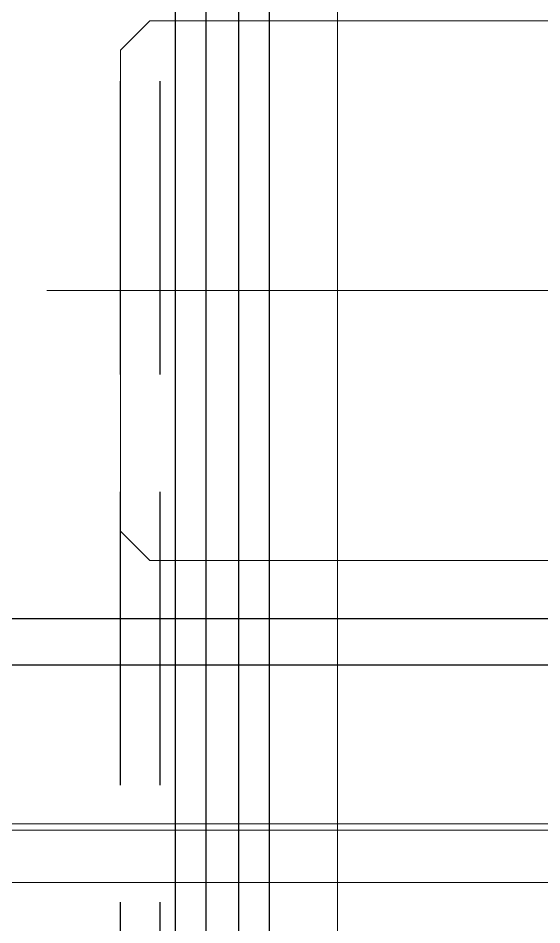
# Model space of a CAD drawing. Extents: x 539033 to 804858, y 468425 to 1263560.
# Drawn here: x 743659 to 744105, y 510248 to 511021 of the extents above; entities that cross this region are included whole.
import ezdxf

# ---------------------------------------------------------------- set-up
doc = ezdxf.new("R2010")
doc.units = 0
doc.header["$LTSCALE"] = 1000
doc.header["$MEASUREMENT"] = 0
for name, pattern in [('0', [0, 0]), ('ACAD_ISO02W100', [15, 12, -3]), ('ACAD_ISO04W100', [30, 24, -3, 0, -3]), ('ACAD_ISO05W100', [33, 24, -3, 0, -3, 0, -3]), ('ACAD_ISO10W100', [18.5, 12, -3, 0.5, -3]), ('DASH', [0.35, 0.25, -0.1])]:
    doc.linetypes.add(name, pattern=pattern)
doc.layers.get('0').update_dxf_attribs({"linetype": 'CONTINUOUS'})
for name, color, linetype, lineweight in [('中心线', 1, 'ACAD_ISO10W100', 15), ('双点划线', 7, 'ACAD_ISO05W100', 15), ('点划线', 1, 'ACAD_ISO04W100', 15), ('粗实线', 7, '0', 30), ('虚线', 6, 'ACAD_ISO02W100', 18)]:
    doc.layers.add(name, color=color, linetype=linetype, lineweight=lineweight)
doc.layers.add('摄像头', color=7, linetype='CONTINUOUS')
doc.layers.add('虛線', color=7, linetype='DASH')

# ---------------------------------------------------------------- blocks, each defined once
blk = doc.blocks.new('A$C54714A9A')
at = {"layer": '摄像头', "color": 0, "lineweight": 25, "ltscale": 100}
for p, q in [((185.35, 2510.62), (185.35, 180.35)), ((224.65, 2510.62), (224.65, 180.35))]:
    blk.add_line(p, q, dxfattribs=at)
at = {"layer": '虚线', "color": 0, "linetype": 'ACAD_ISO02W100', "lineweight": 15}
for p, q in [((0, 219.66), (0, 2505.97)), ((44.65, 297), (44.65, 2469.12)), ((50, 2460.62), (50, 265))]:
    blk.add_line(p, q, dxfattribs=at)
blk = doc.blocks.new('A$C4A606B1F')
at = {"layer": '虚线'}
for p, q in [((1981.97, 60.2), (144.09, 60.2)), ((1981.97, 32.2), (144.09, 32.2))]:
    blk.add_line(p, q, dxfattribs=at)
blk = doc.blocks.new('A$C54FB0A97')
at = {"layer": '中心线'}
for p, q in [((2078.1, 1285), (2078.1, 477.71)), ((28.32, 725), (3068.98, 725))]:
    blk.add_line(p, q, dxfattribs=at)
at = {"layer": '双点划线'}
blk.add_lwpolyline([(1873.1, 540.38), (2283.1, 540.38), (2308.1, 565.38), (2308.1, 1240.21), (2283.1, 1265.21), (1873.1, 1265.21), (1848.1, 1240.21), (1848.1, 565.38)], close=True, dxfattribs=at)
at = {"layer": '粗实线'}
for p, q in [((3035, 667), (1008.1, 667)), ((3035, 587), (1008.1, 587))]:
    blk.add_line(p, q, dxfattribs=at)
blk.add_lwpolyline([(1008.1, 641), (2479.72, 641), (2479.72, 613), (1008.1, 613)], close=True, dxfattribs=at)
at = {"layer": '虛線'}
for p, q in [((256.63, 574.24), (2547.94, 574.24)), ((256.63, 540.24), (2547.94, 540.24))]:
    blk.add_line(p, q, dxfattribs=at)
at = {"layer": '点划线'}
blk.add_blockref('A$C4A606B1F', (497.75, 580.8), dxfattribs=at)
blk = doc.blocks.new('A$C0E4615E3')
at = {"color": 0, "ltscale": 100}
blk.add_blockref('A$C54FB0A97', (360, 0), dxfattribs=at)

msp = doc.modelspace()

# ---------------------------------------------------------------- block references
at = {"xscale": -1, "rotation": 270}
for name, p in [('A$C0E4615E3', (743206.2, 508350.46)), ('A$C54714A9A', (743233.45, 510284.02))]:
    msp.add_blockref(name, p, dxfattribs=at)

doc.saveas('drawing.dxf')
